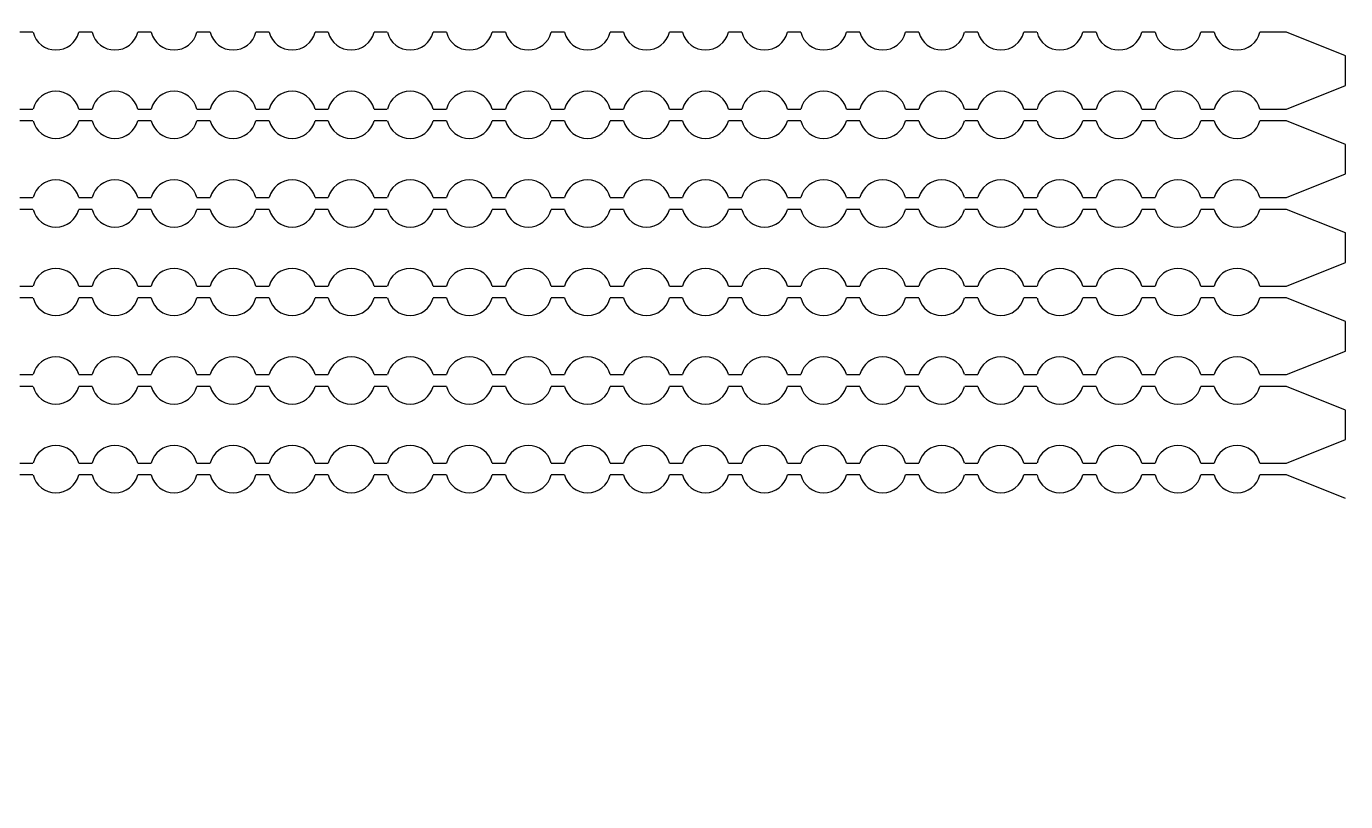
# Model space of a CAD drawing. Extents: x 4056 to 105656, y 4120 to 105720.
# Drawn here: x 66047 to 67163, y 69642 to 70299 of the extents above; entities that cross this region are included whole.
import ezdxf

# ---------------------------------------------------------------- set-up
doc = ezdxf.new("R2010")
doc.units = 13
doc.header["$MEASUREMENT"] = 0
doc.layers.add('Main Layer', color=7, linetype='Continuous', lineweight=0)

msp = doc.modelspace()

# ---------------------------------------------------------------- linework, layer by layer
for p, q in [((66052.1, 70294.2), (66040.9, 70294.2)), ((66102.1, 70294.2), (66090.9, 70294.2)), ((66152.1, 70294.2), (66140.9, 70294.2)), ((66202.1, 70294.2), (66190.9, 70294.2)), ((66252.1, 70294.2), (66240.9, 70294.2)), ((66302.1, 70294.2), (66290.9, 70294.2)), ((66352.1, 70294.2), (66340.9, 70294.2)), ((66402.1, 70294.2), (66390.9, 70294.2)), ((66452.1, 70294.2), (66440.9, 70294.2)), ((66502.1, 70294.2), (66490.9, 70294.2)), ((66552.1, 70294.2), (66540.9, 70294.2)), ((66602.1, 70294.2), (66590.9, 70294.2)), ((66652.1, 70294.2), (66640.9, 70294.2)), ((66702.1, 70294.2), (66690.9, 70294.2)), ((66752.1, 70294.2), (66740.9, 70294.2)), ((66802.1, 70294.2), (66790.9, 70294.2)), ((66852.1, 70294.2), (66840.9, 70294.2)), ((66902.1, 70294.2), (66890.9, 70294.2)), ((66952.1, 70294.2), (66940.9, 70294.2)), ((67002.1, 70294.2), (66990.9, 70294.2)), ((67052.1, 70294.2), (67040.9, 70294.2)), ((67102.1, 70294.2), (67090.9, 70294.2)), ((67113.4, 70294.2), (67102.1, 70294.2)), ((67163.4, 70274.2), (67113.4, 70294.2)), ((67163.4, 70249.2), (67163.4, 70274.2)), ((67113.4, 70229.2), (67163.4, 70249.2)), ((66040.9, 70229.2), (66052.1, 70229.2)), ((66090.9, 70229.2), (66102.1, 70229.2)), ((66140.9, 70229.2), (66152.1, 70229.2)), ((66190.9, 70229.2), (66202.1, 70229.2)), ((66240.9, 70229.2), (66252.1, 70229.2)), ((66290.9, 70229.2), (66302.1, 70229.2)), ((66340.9, 70229.2), (66352.1, 70229.2)), ((66390.9, 70229.2), (66402.1, 70229.2)), ((66440.9, 70229.2), (66452.1, 70229.2)), ((66490.9, 70229.2), (66502.1, 70229.2)), ((66540.9, 70229.2), (66552.1, 70229.2)), ((66590.9, 70229.2), (66602.1, 70229.2)), ((66640.9, 70229.2), (66652.1, 70229.2)), ((66690.9, 70229.2), (66702.1, 70229.2)), ((66740.9, 70229.2), (66752.1, 70229.2)), ((66790.9, 70229.2), (66802.1, 70229.2)), ((66840.9, 70229.2), (66852.1, 70229.2)), ((66890.9, 70229.2), (66902.1, 70229.2)), ((66940.9, 70229.2), (66952.1, 70229.2)), ((66990.9, 70229.2), (67002.1, 70229.2)), ((67040.9, 70229.2), (67052.1, 70229.2)), ((67090.9, 70229.2), (67102.1, 70229.2)), ((67102.1, 70229.2), (67113.4, 70229.2)), ((66052.1, 70219.2), (66040.9, 70219.2)), ((66102.1, 70219.2), (66090.9, 70219.2)), ((66152.1, 70219.2), (66140.9, 70219.2)), ((66202.1, 70219.2), (66190.9, 70219.2)), ((66252.1, 70219.2), (66240.9, 70219.2)), ((66302.1, 70219.2), (66290.9, 70219.2)), ((66352.1, 70219.2), (66340.9, 70219.2)), ((66402.1, 70219.2), (66390.9, 70219.2)), ((66452.1, 70219.2), (66440.9, 70219.2)), ((66502.1, 70219.2), (66490.9, 70219.2)), ((66552.1, 70219.2), (66540.9, 70219.2)), ((66602.1, 70219.2), (66590.9, 70219.2)), ((66652.1, 70219.2), (66640.9, 70219.2)), ((66702.1, 70219.2), (66690.9, 70219.2)), ((66752.1, 70219.2), (66740.9, 70219.2)), ((66802.1, 70219.2), (66790.9, 70219.2)), ((66852.1, 70219.2), (66840.9, 70219.2)), ((66902.1, 70219.2), (66890.9, 70219.2)), ((66952.1, 70219.2), (66940.9, 70219.2)), ((67002.1, 70219.2), (66990.9, 70219.2)), ((67052.1, 70219.2), (67040.9, 70219.2)), ((67102.1, 70219.2), (67090.9, 70219.2)), ((67113.4, 70219.2), (67102.1, 70219.2)), ((67163.4, 70199.2), (67113.4, 70219.2)), ((67163.4, 70174.2), (67163.4, 70199.2)), ((67113.4, 70154.2), (67163.4, 70174.2)), ((66040.9, 70154.2), (66052.1, 70154.2)), ((66090.9, 70154.2), (66102.1, 70154.2)), ((66140.9, 70154.2), (66152.1, 70154.2)), ((66190.9, 70154.2), (66202.1, 70154.2)), ((66240.9, 70154.2), (66252.1, 70154.2)), ((66290.9, 70154.2), (66302.1, 70154.2)), ((66340.9, 70154.2), (66352.1, 70154.2)), ((66390.9, 70154.2), (66402.1, 70154.2)), ((66440.9, 70154.2), (66452.1, 70154.2)), ((66490.9, 70154.2), (66502.1, 70154.2)), ((66540.9, 70154.2), (66552.1, 70154.2)), ((66590.9, 70154.2), (66602.1, 70154.2)), ((66640.9, 70154.2), (66652.1, 70154.2)), ((66690.9, 70154.2), (66702.1, 70154.2)), ((66740.9, 70154.2), (66752.1, 70154.2)), ((66790.9, 70154.2), (66802.1, 70154.2)), ((66840.9, 70154.2), (66852.1, 70154.2)), ((66890.9, 70154.2), (66902.1, 70154.2)), ((66940.9, 70154.2), (66952.1, 70154.2)), ((66990.9, 70154.2), (67002.1, 70154.2)), ((67040.9, 70154.2), (67052.1, 70154.2)), ((67090.9, 70154.2), (67102.1, 70154.2)), ((67102.1, 70154.2), (67113.4, 70154.2)), ((66052.1, 70144.2), (66040.9, 70144.2)), ((66102.1, 70144.2), (66090.9, 70144.2)), ((66152.1, 70144.2), (66140.9, 70144.2)), ((66202.1, 70144.2), (66190.9, 70144.2)), ((66252.1, 70144.2), (66240.9, 70144.2)), ((66302.1, 70144.2), (66290.9, 70144.2)), ((66352.1, 70144.2), (66340.9, 70144.2)), ((66402.1, 70144.2), (66390.9, 70144.2)), ((66452.1, 70144.2), (66440.9, 70144.2)), ((66502.1, 70144.2), (66490.9, 70144.2)), ((66552.1, 70144.2), (66540.9, 70144.2)), ((66602.1, 70144.2), (66590.9, 70144.2)), ((66652.1, 70144.2), (66640.9, 70144.2)), ((66702.1, 70144.2), (66690.9, 70144.2)), ((66752.1, 70144.2), (66740.9, 70144.2)), ((66802.1, 70144.2), (66790.9, 70144.2)), ((66852.1, 70144.2), (66840.9, 70144.2)), ((66902.1, 70144.2), (66890.9, 70144.2)), ((66952.1, 70144.2), (66940.9, 70144.2)), ((67002.1, 70144.2), (66990.9, 70144.2)), ((67052.1, 70144.2), (67040.9, 70144.2)), ((67102.1, 70144.2), (67090.9, 70144.2)), ((67113.4, 70144.2), (67102.1, 70144.2)), ((67163.4, 70124.2), (67113.4, 70144.2)), ((67163.4, 70099.2), (67163.4, 70124.2)), ((67113.4, 70079.2), (67163.4, 70099.2)), ((66040.9, 70079.2), (66052.1, 70079.2)), ((66090.9, 70079.2), (66102.1, 70079.2)), ((66140.9, 70079.2), (66152.1, 70079.2)), ((66190.9, 70079.2), (66202.1, 70079.2)), ((66240.9, 70079.2), (66252.1, 70079.2)), ((66290.9, 70079.2), (66302.1, 70079.2)), ((66340.9, 70079.2), (66352.1, 70079.2)), ((66390.9, 70079.2), (66402.1, 70079.2)), ((66440.9, 70079.2), (66452.1, 70079.2)), ((66490.9, 70079.2), (66502.1, 70079.2)), ((66540.9, 70079.2), (66552.1, 70079.2)), ((66590.9, 70079.2), (66602.1, 70079.2)), ((66640.9, 70079.2), (66652.1, 70079.2)), ((66690.9, 70079.2), (66702.1, 70079.2)), ((66740.9, 70079.2), (66752.1, 70079.2)), ((66790.9, 70079.2), (66802.1, 70079.2)), ((66840.9, 70079.2), (66852.1, 70079.2)), ((66890.9, 70079.2), (66902.1, 70079.2)), ((66940.9, 70079.2), (66952.1, 70079.2)), ((66990.9, 70079.2), (67002.1, 70079.2)), ((67040.9, 70079.2), (67052.1, 70079.2)), ((67090.9, 70079.2), (67102.1, 70079.2)), ((67102.1, 70079.2), (67113.4, 70079.2)), ((66052.1, 70069.2), (66040.9, 70069.2)), ((66102.1, 70069.2), (66090.9, 70069.2)), ((66152.1, 70069.2), (66140.9, 70069.2)), ((66202.1, 70069.2), (66190.9, 70069.2)), ((66252.1, 70069.2), (66240.9, 70069.2)), ((66302.1, 70069.2), (66290.9, 70069.2)), ((66352.1, 70069.2), (66340.9, 70069.2)), ((66402.1, 70069.2), (66390.9, 70069.2)), ((66452.1, 70069.2), (66440.9, 70069.2)), ((66502.1, 70069.2), (66490.9, 70069.2)), ((66552.1, 70069.2), (66540.9, 70069.2)), ((66602.1, 70069.2), (66590.9, 70069.2)), ((66652.1, 70069.2), (66640.9, 70069.2)), ((66702.1, 70069.2), (66690.9, 70069.2)), ((66752.1, 70069.2), (66740.9, 70069.2)), ((66802.1, 70069.2), (66790.9, 70069.2)), ((66852.1, 70069.2), (66840.9, 70069.2)), ((66902.1, 70069.2), (66890.9, 70069.2)), ((66952.1, 70069.2), (66940.9, 70069.2)), ((67002.1, 70069.2), (66990.9, 70069.2)), ((67052.1, 70069.2), (67040.9, 70069.2)), ((67102.1, 70069.2), (67090.9, 70069.2)), ((67113.4, 70069.2), (67102.1, 70069.2)), ((67163.4, 70049.2), (67113.4, 70069.2)), ((67163.4, 70024.2), (67163.4, 70049.2)), ((67113.4, 70004.2), (67163.4, 70024.2)), ((66040.9, 70004.2), (66052.1, 70004.2)), ((66090.9, 70004.2), (66102.1, 70004.2)), ((66140.9, 70004.2), (66152.1, 70004.2)), ((66190.9, 70004.2), (66202.1, 70004.2)), ((66240.9, 70004.2), (66252.1, 70004.2)), ((66290.9, 70004.2), (66302.1, 70004.2)), ((66340.9, 70004.2), (66352.1, 70004.2)), ((66390.9, 70004.2), (66402.1, 70004.2)), ((66440.9, 70004.2), (66452.1, 70004.2)), ((66490.9, 70004.2), (66502.1, 70004.2)), ((66540.9, 70004.2), (66552.1, 70004.2)), ((66590.9, 70004.2), (66602.1, 70004.2)), ((66640.9, 70004.2), (66652.1, 70004.2)), ((66690.9, 70004.2), (66702.1, 70004.2)), ((66740.9, 70004.2), (66752.1, 70004.2)), ((66790.9, 70004.2), (66802.1, 70004.2)), ((66840.9, 70004.2), (66852.1, 70004.2)), ((66890.9, 70004.2), (66902.1, 70004.2)), ((66940.9, 70004.2), (66952.1, 70004.2)), ((66990.9, 70004.2), (67002.1, 70004.2)), ((67040.9, 70004.2), (67052.1, 70004.2)), ((67090.9, 70004.2), (67102.1, 70004.2)), ((67102.1, 70004.2), (67113.4, 70004.2)), ((66052.1, 69994.2), (66040.9, 69994.2)), ((66102.1, 69994.2), (66090.9, 69994.2)), ((66152.1, 69994.2), (66140.9, 69994.2)), ((66202.1, 69994.2), (66190.9, 69994.2)), ((66252.1, 69994.2), (66240.9, 69994.2)), ((66302.1, 69994.2), (66290.9, 69994.2)), ((66352.1, 69994.2), (66340.9, 69994.2)), ((66402.1, 69994.2), (66390.9, 69994.2)), ((66452.1, 69994.2), (66440.9, 69994.2)), ((66502.1, 69994.2), (66490.9, 69994.2)), ((66552.1, 69994.2), (66540.9, 69994.2)), ((66602.1, 69994.2), (66590.9, 69994.2)), ((66652.1, 69994.2), (66640.9, 69994.2)), ((66702.1, 69994.2), (66690.9, 69994.2)), ((66752.1, 69994.2), (66740.9, 69994.2)), ((66802.1, 69994.2), (66790.9, 69994.2)), ((66852.1, 69994.2), (66840.9, 69994.2)), ((66902.1, 69994.2), (66890.9, 69994.2)), ((66952.1, 69994.2), (66940.9, 69994.2)), ((67002.1, 69994.2), (66990.9, 69994.2)), ((67052.1, 69994.2), (67040.9, 69994.2)), ((67102.1, 69994.2), (67090.9, 69994.2)), ((67113.4, 69994.2), (67102.1, 69994.2)), ((67163.4, 69974.2), (67113.4, 69994.2)), ((67163.4, 69949.2), (67163.4, 69974.2)), ((67113.4, 69929.2), (67163.4, 69949.2)), ((66040.9, 69929.2), (66052.1, 69929.2)), ((66052.1, 69919.2), (66040.9, 69919.2)), ((66090.9, 69929.2), (66102.1, 69929.2)), ((66102.1, 69919.2), (66090.9, 69919.2)), ((66140.9, 69929.2), (66152.1, 69929.2)), ((66152.1, 69919.2), (66140.9, 69919.2)), ((66190.9, 69929.2), (66202.1, 69929.2)), ((66202.1, 69919.2), (66190.9, 69919.2)), ((66240.9, 69929.2), (66252.1, 69929.2)), ((66252.1, 69919.2), (66240.9, 69919.2)), ((66290.9, 69929.2), (66302.1, 69929.2)), ((66302.1, 69919.2), (66290.9, 69919.2)), ((66340.9, 69929.2), (66352.1, 69929.2)), ((66352.1, 69919.2), (66340.9, 69919.2)), ((66390.9, 69929.2), (66402.1, 69929.2)), ((66402.1, 69919.2), (66390.9, 69919.2)), ((66440.9, 69929.2), (66452.1, 69929.2)), ((66452.1, 69919.2), (66440.9, 69919.2)), ((66490.9, 69929.2), (66502.1, 69929.2)), ((66502.1, 69919.2), (66490.9, 69919.2)), ((66540.9, 69929.2), (66552.1, 69929.2)), ((66552.1, 69919.2), (66540.9, 69919.2)), ((66590.9, 69929.2), (66602.1, 69929.2)), ((66602.1, 69919.2), (66590.9, 69919.2)), ((66640.9, 69929.2), (66652.1, 69929.2)), ((66652.1, 69919.2), (66640.9, 69919.2)), ((66690.9, 69929.2), (66702.1, 69929.2)), ((66702.1, 69919.2), (66690.9, 69919.2)), ((66740.9, 69929.2), (66752.1, 69929.2)), ((66752.1, 69919.2), (66740.9, 69919.2)), ((66790.9, 69929.2), (66802.1, 69929.2)), ((66802.1, 69919.2), (66790.9, 69919.2)), ((66840.9, 69929.2), (66852.1, 69929.2)), ((66852.1, 69919.2), (66840.9, 69919.2)), ((66890.9, 69929.2), (66902.1, 69929.2)), ((66902.1, 69919.2), (66890.9, 69919.2)), ((66940.9, 69929.2), (66952.1, 69929.2)), ((66952.1, 69919.2), (66940.9, 69919.2)), ((66990.9, 69929.2), (67002.1, 69929.2)), ((67002.1, 69919.2), (66990.9, 69919.2)), ((67040.9, 69929.2), (67052.1, 69929.2)), ((67052.1, 69919.2), (67040.9, 69919.2)), ((67090.9, 69929.2), (67102.1, 69929.2)), ((67102.1, 69919.2), (67090.9, 69919.2)), ((67102.1, 69929.2), (67113.4, 69929.2)), ((67113.4, 69919.2), (67102.1, 69919.2)), ((67163.4, 69899.2), (67113.4, 69919.2))]:
    msp.add_line(p, q)
at = {"lineweight": 0}
msp.add_circle((61011.6, 73976.1), 11000, dxfattribs=at)
for centre, start, end in [((66071.5, 70299.2), 194.4775, 345.5225), ((66121.5, 70299.2), 194.4775, 345.5225), ((66171.5, 70299.2), 194.4775, 345.5225), ((66221.5, 70299.2), 194.4775, 345.5225), ((66271.5, 70299.2), 194.4775, 345.5225), ((66321.5, 70299.2), 194.4775, 345.5225), ((66371.5, 70299.2), 194.4775, 345.5225), ((66421.5, 70299.2), 194.4775, 345.5225), ((66471.5, 70299.2), 194.4775, 345.5225), ((66521.5, 70299.2), 194.4775, 345.5225), ((66571.5, 70299.2), 194.4775, 345.5225), ((66621.5, 70299.2), 194.4775, 345.5225), ((66671.5, 70299.2), 194.4775, 345.5225), ((66721.5, 70299.2), 194.4775, 345.5225), ((66771.5, 70299.2), 194.4775, 345.5225), ((66821.5, 70299.2), 194.4775, 345.5225), ((66871.5, 70299.2), 194.4775, 345.5225), ((66921.5, 70299.2), 194.4775, 345.5225), ((66971.5, 70299.2), 194.4775, 345.5225), ((67021.5, 70299.2), 194.4775, 345.5225), ((67071.5, 70299.2), 194.4775, 345.5225), ((66071.5, 70224.2), 14.4775, 165.5225), ((66121.5, 70224.2), 14.4775, 165.5225), ((66171.5, 70224.2), 14.4775, 165.5225), ((66221.5, 70224.2), 14.4775, 165.5225), ((66271.5, 70224.2), 14.4775, 165.5225), ((66321.5, 70224.2), 14.4775, 165.5225), ((66371.5, 70224.2), 14.4775, 165.5225), ((66421.5, 70224.2), 14.4775, 165.5225), ((66471.5, 70224.2), 14.4775, 165.5225), ((66521.5, 70224.2), 14.4775, 165.5225), ((66571.5, 70224.2), 14.4775, 165.5225), ((66621.5, 70224.2), 14.4775, 165.5225), ((66671.5, 70224.2), 14.4775, 165.5225), ((66721.5, 70224.2), 14.4775, 165.5225), ((66771.5, 70224.2), 14.4775, 165.5225), ((66821.5, 70224.2), 14.4775, 165.5225), ((66871.5, 70224.2), 14.4775, 165.5225), ((66921.5, 70224.2), 14.4775, 165.5225), ((66971.5, 70224.2), 14.4775, 165.5225), ((67021.5, 70224.2), 14.4775, 165.5225), ((67071.5, 70224.2), 14.4775, 165.5225), ((66071.5, 70224.2), 194.4775, 345.5225), ((66121.5, 70224.2), 194.4775, 345.5225), ((66171.5, 70224.2), 194.4775, 345.5225), ((66221.5, 70224.2), 194.4775, 345.5225), ((66271.5, 70224.2), 194.4775, 345.5225), ((66321.5, 70224.2), 194.4775, 345.5225), ((66371.5, 70224.2), 194.4775, 345.5225), ((66421.5, 70224.2), 194.4775, 345.5225), ((66471.5, 70224.2), 194.4775, 345.5225), ((66521.5, 70224.2), 194.4775, 345.5225), ((66571.5, 70224.2), 194.4775, 345.5225), ((66621.5, 70224.2), 194.4775, 345.5225), ((66671.5, 70224.2), 194.4775, 345.5225), ((66721.5, 70224.2), 194.4775, 345.5225), ((66771.5, 70224.2), 194.4775, 345.5225), ((66821.5, 70224.2), 194.4775, 345.5225), ((66871.5, 70224.2), 194.4775, 345.5225), ((66921.5, 70224.2), 194.4775, 345.5225), ((66971.5, 70224.2), 194.4775, 345.5225), ((67021.5, 70224.2), 194.4775, 345.5225), ((67071.5, 70224.2), 194.4775, 345.5225), ((66071.5, 70149.2), 14.4775, 165.5225), ((66121.5, 70149.2), 14.4775, 165.5225), ((66171.5, 70149.2), 14.4775, 165.5225), ((66221.5, 70149.2), 14.4775, 165.5225), ((66271.5, 70149.2), 14.4775, 165.5225), ((66321.5, 70149.2), 14.4775, 165.5225), ((66371.5, 70149.2), 14.4775, 165.5225), ((66421.5, 70149.2), 14.4775, 165.5225), ((66471.5, 70149.2), 14.4775, 165.5225), ((66521.5, 70149.2), 14.4775, 165.5225), ((66571.5, 70149.2), 14.4775, 165.5225), ((66621.5, 70149.2), 14.4775, 165.5225), ((66671.5, 70149.2), 14.4775, 165.5225), ((66721.5, 70149.2), 14.4775, 165.5225), ((66771.5, 70149.2), 14.4775, 165.5225), ((66821.5, 70149.2), 14.4775, 165.5225), ((66871.5, 70149.2), 14.4775, 165.5225), ((66921.5, 70149.2), 14.4775, 165.5225), ((66971.5, 70149.2), 14.4775, 165.5225), ((67021.5, 70149.2), 14.4775, 165.5225), ((67071.5, 70149.2), 14.4775, 165.5225), ((66071.5, 70149.2), 194.4775, 345.5225), ((66121.5, 70149.2), 194.4775, 345.5225), ((66171.5, 70149.2), 194.4775, 345.5225), ((66221.5, 70149.2), 194.4775, 345.5225), ((66271.5, 70149.2), 194.4775, 345.5225), ((66321.5, 70149.2), 194.4775, 345.5225), ((66371.5, 70149.2), 194.4775, 345.5225), ((66421.5, 70149.2), 194.4775, 345.5225), ((66471.5, 70149.2), 194.4775, 345.5225), ((66521.5, 70149.2), 194.4775, 345.5225), ((66571.5, 70149.2), 194.4775, 345.5225), ((66621.5, 70149.2), 194.4775, 345.5225), ((66671.5, 70149.2), 194.4775, 345.5225), ((66721.5, 70149.2), 194.4775, 345.5225), ((66771.5, 70149.2), 194.4775, 345.5225), ((66821.5, 70149.2), 194.4775, 345.5225), ((66871.5, 70149.2), 194.4775, 345.5225), ((66921.5, 70149.2), 194.4775, 345.5225), ((66971.5, 70149.2), 194.4775, 345.5225), ((67021.5, 70149.2), 194.4775, 345.5225), ((67071.5, 70149.2), 194.4775, 345.5225), ((66071.5, 70074.2), 14.4775, 165.5225), ((66121.5, 70074.2), 14.4775, 165.5225), ((66171.5, 70074.2), 14.4775, 165.5225), ((66221.5, 70074.2), 14.4775, 165.5225), ((66271.5, 70074.2), 14.4775, 165.5225), ((66321.5, 70074.2), 14.4775, 165.5225), ((66371.5, 70074.2), 14.4775, 165.5225), ((66421.5, 70074.2), 14.4775, 165.5225), ((66471.5, 70074.2), 14.4775, 165.5225), ((66521.5, 70074.2), 14.4775, 165.5225), ((66571.5, 70074.2), 14.4775, 165.5225), ((66621.5, 70074.2), 14.4775, 165.5225), ((66671.5, 70074.2), 14.4775, 165.5225), ((66721.5, 70074.2), 14.4775, 165.5225), ((66771.5, 70074.2), 14.4775, 165.5225), ((66821.5, 70074.2), 14.4775, 165.5225), ((66871.5, 70074.2), 14.4775, 165.5225), ((66921.5, 70074.2), 14.4775, 165.5225), ((66971.5, 70074.2), 14.4775, 165.5225), ((67021.5, 70074.2), 14.4775, 165.5225), ((67071.5, 70074.2), 14.4775, 165.5225), ((66071.5, 70074.2), 194.4775, 345.5225), ((66121.5, 70074.2), 194.4775, 345.5225), ((66171.5, 70074.2), 194.4775, 345.5225), ((66221.5, 70074.2), 194.4775, 345.5225), ((66271.5, 70074.2), 194.4775, 345.5225), ((66321.5, 70074.2), 194.4775, 345.5225), ((66371.5, 70074.2), 194.4775, 345.5225), ((66421.5, 70074.2), 194.4775, 345.5225), ((66471.5, 70074.2), 194.4775, 345.5225), ((66521.5, 70074.2), 194.4775, 345.5225), ((66571.5, 70074.2), 194.4775, 345.5225), ((66621.5, 70074.2), 194.4775, 345.5225), ((66671.5, 70074.2), 194.4775, 345.5225), ((66721.5, 70074.2), 194.4775, 345.5225), ((66771.5, 70074.2), 194.4775, 345.5225), ((66821.5, 70074.2), 194.4775, 345.5225), ((66871.5, 70074.2), 194.4775, 345.5225), ((66921.5, 70074.2), 194.4775, 345.5225), ((66971.5, 70074.2), 194.4775, 345.5225), ((67021.5, 70074.2), 194.4775, 345.5225), ((67071.5, 70074.2), 194.4775, 345.5225), ((66071.5, 69999.2), 14.4775, 165.5225), ((66121.5, 69999.2), 14.4775, 165.5225), ((66171.5, 69999.2), 14.4775, 165.5225), ((66221.5, 69999.2), 14.4775, 165.5225), ((66271.5, 69999.2), 14.4775, 165.5225), ((66321.5, 69999.2), 14.4775, 165.5225), ((66371.5, 69999.2), 14.4775, 165.5225), ((66421.5, 69999.2), 14.4775, 165.5225), ((66471.5, 69999.2), 14.4775, 165.5225), ((66521.5, 69999.2), 14.4775, 165.5225), ((66571.5, 69999.2), 14.4775, 165.5225), ((66621.5, 69999.2), 14.4775, 165.5225), ((66671.5, 69999.2), 14.4775, 165.5225), ((66721.5, 69999.2), 14.4775, 165.5225), ((66771.5, 69999.2), 14.4775, 165.5225), ((66821.5, 69999.2), 14.4775, 165.5225), ((66871.5, 69999.2), 14.4775, 165.5225), ((66921.5, 69999.2), 14.4775, 165.5225), ((66971.5, 69999.2), 14.4775, 165.5225), ((67021.5, 69999.2), 14.4775, 165.5225), ((67071.5, 69999.2), 14.4775, 165.5225), ((66071.5, 69999.2), 194.4775, 345.5225), ((66121.5, 69999.2), 194.4775, 345.5225), ((66171.5, 69999.2), 194.4775, 345.5225), ((66221.5, 69999.2), 194.4775, 345.5225), ((66271.5, 69999.2), 194.4775, 345.5225), ((66321.5, 69999.2), 194.4775, 345.5225), ((66371.5, 69999.2), 194.4775, 345.5225), ((66421.5, 69999.2), 194.4775, 345.5225), ((66471.5, 69999.2), 194.4775, 345.5225), ((66521.5, 69999.2), 194.4775, 345.5225), ((66571.5, 69999.2), 194.4775, 345.5225), ((66621.5, 69999.2), 194.4775, 345.5225), ((66671.5, 69999.2), 194.4775, 345.5225), ((66721.5, 69999.2), 194.4775, 345.5225), ((66771.5, 69999.2), 194.4775, 345.5225), ((66821.5, 69999.2), 194.4775, 345.5225), ((66871.5, 69999.2), 194.4775, 345.5225), ((66921.5, 69999.2), 194.4775, 345.5225), ((66971.5, 69999.2), 194.4775, 345.5225), ((67021.5, 69999.2), 194.4775, 345.5225), ((67071.5, 69999.2), 194.4775, 345.5225), ((66071.5, 69924.2), 14.4775, 165.5225), ((66121.5, 69924.2), 14.4775, 165.5225), ((66171.5, 69924.2), 14.4775, 165.5225), ((66221.5, 69924.2), 14.4775, 165.5225), ((66271.5, 69924.2), 14.4775, 165.5225), ((66321.5, 69924.2), 14.4775, 165.5225), ((66371.5, 69924.2), 14.4775, 165.5225), ((66421.5, 69924.2), 14.4775, 165.5225), ((66471.5, 69924.2), 14.4775, 165.5225), ((66521.5, 69924.2), 14.4775, 165.5225), ((66571.5, 69924.2), 14.4775, 165.5225), ((66621.5, 69924.2), 14.4775, 165.5225), ((66671.5, 69924.2), 14.4775, 165.5225), ((66721.5, 69924.2), 14.4775, 165.5225), ((66771.5, 69924.2), 14.4775, 165.5225), ((66821.5, 69924.2), 14.4775, 165.5225), ((66871.5, 69924.2), 14.4775, 165.5225), ((66921.5, 69924.2), 14.4775, 165.5225), ((66971.5, 69924.2), 14.4775, 165.5225), ((67021.5, 69924.2), 14.4775, 165.5225), ((67071.5, 69924.2), 14.4775, 165.5225), ((66071.5, 69924.2), 194.4775, 345.5225), ((66121.5, 69924.2), 194.4775, 345.5225), ((66171.5, 69924.2), 194.4775, 345.5225), ((66221.5, 69924.2), 194.4775, 345.5225), ((66271.5, 69924.2), 194.4775, 345.5225), ((66321.5, 69924.2), 194.4775, 345.5225), ((66371.5, 69924.2), 194.4775, 345.5225), ((66421.5, 69924.2), 194.4775, 345.5225), ((66471.5, 69924.2), 194.4775, 345.5225), ((66521.5, 69924.2), 194.4775, 345.5225), ((66571.5, 69924.2), 194.4775, 345.5225), ((66621.5, 69924.2), 194.4775, 345.5225), ((66671.5, 69924.2), 194.4775, 345.5225), ((66721.5, 69924.2), 194.4775, 345.5225), ((66771.5, 69924.2), 194.4775, 345.5225), ((66821.5, 69924.2), 194.4775, 345.5225), ((66871.5, 69924.2), 194.4775, 345.5225), ((66921.5, 69924.2), 194.4775, 345.5225), ((66971.5, 69924.2), 194.4775, 345.5225), ((67021.5, 69924.2), 194.4775, 345.5225), ((67071.5, 69924.2), 194.4775, 345.5225)]:
    msp.add_arc(centre, 20, start, end)
at = {"layer": 'Main Layer'}
msp.add_circle((54856, 54920.5), 50800, dxfattribs=at)

doc.saveas('drawing.dxf')
